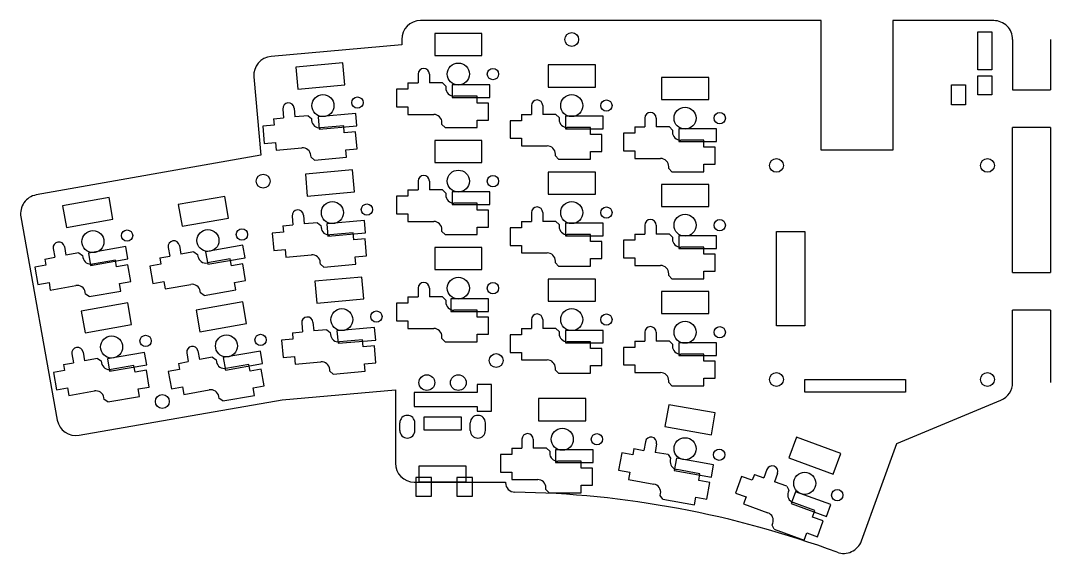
# Model space of a CAD drawing. Extents: x -161 to 161, y -85 to 0.
# Drawn here: x -160.5 to 3, y -84.6 to 0 of the extents above; entities that cross this region are included whole.
import ezdxf

# ---------------------------------------------------------------- set-up
doc = ezdxf.new("R2010")
doc.units = 0
doc.layers.add('BLACK', color=7, linetype='CONTINUOUS')

msp = doc.modelspace()

# ---------------------------------------------------------------- linework, layer by layer
at = {"layer": 'BLACK', "linetype": 'CONTINUOUS'}
for p, q in [((-22, 0), (-22, -20.6)), ((-6, 0), (-22, 0)), ((-33.4, -0.00001), (-97, -0.00002)), ((-33.4, -20.6), (-33.4, -0.00001)), ((-100, -3.00002), (-100, -3.84999)), ((-87.25, -2.05002), (-94.75, -2.05002)), ((-94.75, -2.05002), (-94.75, -5.55002)), ((-87.25, -5.55002), (-87.25, -2.05002)), ((-8.5, -1.79999), (-6.3, -1.79999)), ((-8.5, -7.79999), (-8.5, -1.79999)), ((-6.3, -1.79999), (-6.3, -7.79999)), ((-3, -3), (-3, -11)), ((3, -3), (3, -11)), ((-100, -3.84999), (-120.73, -5.67893)), ((-94.75, -5.55002), (-87.25, -5.55002)), ((-109.317, -6.72984), (-116.788, -7.3835)), ((-116.788, -7.3835), (-116.483, -10.8702)), ((-109.012, -10.2165), (-109.317, -6.72984)), ((-69.25, -7.05002), (-76.75, -7.05002)), ((-76.75, -7.05002), (-76.75, -10.55)), ((-69.25, -10.55), (-69.25, -7.05002)), ((-6.3, -7.79999), (-8.5, -7.79999)), ((-123.455, -8.92875), (-122.366, -21.3815)), ((-97.4, -8.50002), (-97.4, -9.90002)), ((-95.6, -8.50002), (-95.6, -9.90002)), ((-51.25, -9.05002), (-58.75, -9.05002)), ((-58.75, -9.05002), (-58.75, -12.55)), ((-51.25, -12.55), (-51.25, -9.05002)), ((-8.5, -8.79999), (-6.3, -8.79999)), ((-8.5, -11.8), (-8.5, -8.79999)), ((-6.3, -8.79999), (-6.3, -11.8)), ((-116.483, -10.8702), (-109.012, -10.2165)), ((-99, -10.9), (-100.8, -10.9)), ((-100.8, -10.9), (-100.8, -13.7)), ((-99, -9.90002), (-99, -10.9)), ((-99, -9.90002), (-97.4, -9.90002)), ((-93.5, -9.90002), (-95.6, -9.90002)), ((-93.5, -9.90002), (-93, -10.4)), ((-93, -10.4), (-93, -10.7)), ((-86, -10.2), (-92, -10.2)), ((-92, -10.2), (-92, -12.2)), ((-86, -12.2), (-86, -10.2)), ((-76.75, -10.55), (-69.25, -10.55)), ((-12.7, -10.2), (-10.5, -10.2)), ((-12.7, -13.4), (-12.7, -10.2)), ((-10.5, -10.2), (-10.5, -13.4)), ((-3, -11), (3, -11)), ((-92, -12.2), (-86, -12.2)), ((-88, -12), (-91.7, -12)), ((-88, -13.1), (-88, -12)), ((-58.75, -12.55), (-51.25, -12.55)), ((-6.3, -11.8), (-8.5, -11.8)), ((-118.876, -14.0578), (-118.754, -15.4525)), ((-117.082, -13.9009), (-116.96, -15.2956)), ((-100.8, -13.7), (-99, -13.7)), ((-99, -13.7), (-99, -14.9)), ((-86.2, -13.1), (-88, -13.1)), ((-86.2, -15.8), (-86.2, -13.1)), ((-79.4, -13.5), (-79.4, -14.9)), ((-77.6, -13.5), (-77.6, -14.9)), ((-10.5, -13.4), (-12.7, -13.4)), ((-120.348, -15.5919), (-118.754, -15.4525)), ((-120.348, -15.5919), (-120.26, -16.5881)), ((-114.868, -15.1126), (-116.96, -15.2956)), ((-114.868, -15.1126), (-114.327, -15.5671)), ((-114.327, -15.5671), (-114.301, -15.8659)), ((-107.299, -14.7424), (-113.276, -15.2653)), ((-113.276, -15.2653), (-113.101, -17.2577)), ((-107.124, -16.7347), (-107.299, -14.7424)), ((-99, -14.9), (-94.9, -14.9)), ((-93.6, -16.5), (-93.6, -16.2)), ((-88, -17), (-88, -15.8)), ((-88, -15.8), (-86.2, -15.8)), ((-81, -15.9), (-82.8, -15.9)), ((-82.8, -15.9), (-82.8, -18.7)), ((-81, -14.9), (-81, -15.9)), ((-81, -14.9), (-79.4, -14.9)), ((-75.5, -14.9), (-77.6, -14.9)), ((-75.5, -14.9), (-75, -15.4)), ((-75, -15.4), (-75, -15.7)), ((-68, -15.2), (-74, -15.2)), ((-74, -15.2), (-74, -17.2)), ((-68, -17.2), (-68, -15.2)), ((-61.4, -15.5), (-61.4, -16.9)), ((-59.6, -15.5), (-59.6, -16.9)), ((-120.26, -16.5881), (-122.054, -16.745)), ((-122.054, -16.745), (-121.809, -19.5343)), ((-113.101, -17.2577), (-107.124, -16.7347)), ((-109.206, -16.7252), (-112.892, -17.0477)), ((-109.111, -17.821), (-109.206, -16.7252)), ((-107.317, -17.6642), (-109.111, -17.821)), ((-107.082, -20.3539), (-107.317, -17.6642)), ((-93.1, -17), (-93.6, -16.5)), ((-93.1, -17), (-88, -17)), ((-74, -17.2), (-68, -17.2)), ((-70, -17), (-73.7, -17)), ((-70, -18.1), (-70, -17)), ((-63, -17.9), (-64.8, -17.9)), ((-64.8, -17.9), (-64.8, -20.7)), ((-63, -16.9), (-63, -17.9)), ((-63, -16.9), (-61.4, -16.9)), ((-57.5, -16.9), (-59.6, -16.9)), ((-57.5, -16.9), (-57, -17.4)), ((-57, -17.4), (-57, -17.7)), ((-50, -17.2), (-56, -17.2)), ((-56, -17.2), (-56, -19.2)), ((-50, -19.2), (-50, -17.2)), ((-3, -40), (-3, -16.9972)), ((3, -16.9973), (-3, -16.9972)), ((3, -16.9973), (3, -40)), ((-121.809, -19.5343), (-120.016, -19.3775)), ((-120.016, -19.3775), (-119.912, -20.5729)), ((-87.25, -19.05), (-94.75, -19.05)), ((-94.75, -19.05), (-94.75, -22.55)), ((-87.25, -22.55), (-87.25, -19.05)), ((-82.8, -18.7), (-81, -18.7)), ((-81, -18.7), (-81, -19.9)), ((-68.2, -18.1), (-70, -18.1)), ((-68.2, -20.8), (-68.2, -18.1)), ((-56, -19.2), (-50, -19.2)), ((-52, -19), (-55.7, -19)), ((-52, -20.1), (-52, -19)), ((-119.912, -20.5729), (-115.827, -20.2156)), ((-108.875, -20.5108), (-107.082, -20.3539)), ((-108.771, -21.7062), (-108.875, -20.5108)), ((-81, -19.9), (-76.9, -19.9)), ((-75.6, -21.5), (-75.6, -21.2)), ((-70, -22), (-70, -20.8)), ((-70, -20.8), (-68.2, -20.8)), ((-64.8, -20.7), (-63, -20.7)), ((-63, -20.7), (-63, -21.9)), ((-50.2, -20.1), (-52, -20.1)), ((-50.2, -22.8), (-50.2, -20.1)), ((-22, -20.6), (-33.4, -20.6)), ((-122.366, -21.3815), (-158.026, -27.6939)), ((-114.393, -21.6962), (-114.419, -21.3973)), ((-113.851, -22.1507), (-114.393, -21.6962)), ((-113.851, -22.1507), (-108.771, -21.7062)), ((-94.75, -22.55), (-87.25, -22.55)), ((-75.1, -22), (-75.6, -21.5)), ((-75.1, -22), (-70, -22)), ((-63, -21.9), (-58.9, -21.9)), ((-52, -24), (-52, -22.8)), ((-52, -22.8), (-50.2, -22.8)), ((-107.817, -23.7298), (-115.288, -24.3835)), ((-115.288, -24.3835), (-114.983, -27.8702)), ((-107.512, -27.2165), (-107.817, -23.7298)), ((-69.25, -24.05), (-76.75, -24.05)), ((-76.75, -24.05), (-76.75, -27.55)), ((-69.25, -27.55), (-69.25, -24.05)), ((-57.6, -23.5), (-57.6, -23.2)), ((-57.1, -24), (-57.6, -23.5)), ((-57.1, -24), (-52, -24)), ((-97.4, -25.5), (-97.4, -26.9)), ((-95.6, -25.5), (-95.6, -26.9)), ((-51.25, -26.05), (-58.75, -26.05)), ((-58.75, -26.05), (-58.75, -29.55)), ((-51.25, -29.55), (-51.25, -26.05)), ((-114.983, -27.8702), (-107.512, -27.2165)), ((-99, -26.9), (-99, -27.9)), ((-99, -26.9), (-97.4, -26.9)), ((-93.5, -26.9), (-95.6, -26.9)), ((-93.5, -26.9), (-93, -27.4)), ((-93, -27.4), (-93, -27.7)), ((-86, -27.2), (-92, -27.2)), ((-92, -27.2), (-92, -29.2)), ((-86, -29.2), (-86, -27.2)), ((-76.75, -27.55), (-69.25, -27.55)), ((-146.441, -28.0985), (-153.828, -29.4009)), ((-153.828, -29.4009), (-153.22, -32.8477)), ((-145.834, -31.5453), (-146.441, -28.0985)), ((-128.093, -27.9223), (-135.479, -29.2247)), ((-135.479, -29.2247), (-134.872, -32.6715)), ((-127.486, -31.3691), (-128.093, -27.9223)), ((-99, -27.9), (-100.8, -27.9)), ((-100.8, -27.9), (-100.8, -30.7)), ((-92, -29.2), (-86, -29.2)), ((-88, -29), (-91.7, -29)), ((-88, -30.1), (-88, -29)), ((-117.376, -31.0578), (-117.254, -32.4525)), ((-115.582, -30.9009), (-115.46, -32.2956)), ((-100.8, -30.7), (-99, -30.7)), ((-99, -30.7), (-99, -31.9)), ((-86.2, -30.1), (-88, -30.1)), ((-86.2, -32.8), (-86.2, -30.1)), ((-79.4, -30.5), (-79.4, -31.9)), ((-77.6, -30.5), (-77.6, -31.9)), ((-58.75, -29.55), (-51.25, -29.55)), ((-160.456, -31.177), (-154.675, -63.4471)), ((-153.22, -32.8477), (-145.834, -31.5453)), ((-134.872, -32.6715), (-127.486, -31.3691)), ((-118.848, -32.5919), (-117.254, -32.4525)), ((-118.848, -32.5919), (-118.76, -33.5881)), ((-113.368, -32.1126), (-115.46, -32.2956)), ((-113.368, -32.1126), (-112.827, -32.5671)), ((-112.827, -32.5671), (-112.801, -32.866)), ((-105.899, -31.7423), (-111.876, -32.2653)), ((-111.876, -32.2653), (-111.701, -34.2577)), ((-105.724, -33.7347), (-105.899, -31.7423)), ((-99, -31.9), (-94.9, -31.9)), ((-81, -31.9), (-81, -32.9)), ((-81, -31.9), (-79.4, -31.9)), ((-75.5, -31.9), (-77.6, -31.9)), ((-75.5, -31.9), (-75, -32.4)), ((-75, -32.4), (-75, -32.7)), ((-68, -32.2), (-74, -32.2)), ((-74, -32.2), (-74, -34.2)), ((-68, -34.2), (-68, -32.2)), ((-61.4, -32.5), (-61.4, -33.9)), ((-59.6, -32.5), (-59.6, -33.9)), ((-118.76, -33.5881), (-120.554, -33.745)), ((-120.554, -33.745), (-120.309, -36.5344)), ((-111.701, -34.2577), (-105.724, -33.7347)), ((-107.706, -33.7252), (-111.392, -34.0477)), ((-107.61, -34.8211), (-107.706, -33.7252)), ((-93.6, -33.5), (-93.6, -33.2)), ((-93.1, -34), (-93.6, -33.5)), ((-93.1, -34), (-88, -34)), ((-88, -34), (-88, -32.8)), ((-88, -32.8), (-86.2, -32.8)), ((-81, -32.9), (-82.8, -32.9)), ((-82.8, -32.9), (-82.8, -35.7)), ((-74, -34.2), (-68, -34.2)), ((-70, -34), (-73.7, -34)), ((-70, -35.1), (-70, -34)), ((-63, -33.9), (-63, -34.9)), ((-63, -33.9), (-61.4, -33.9)), ((-57.5, -33.9), (-59.6, -33.9)), ((-57.5, -33.9), (-57, -34.4)), ((-50, -34.2), (-56, -34.2)), ((-56, -34.2), (-56, -36.2)), ((-50, -36.2), (-50, -34.2)), ((-40.5, -33.5), (-36, -33.5)), ((-40.5, -48.5), (-40.5, -33.5)), ((-36, -33.5), (-36, -48.5)), ((-153.545, -35.9005), (-153.301, -37.2792)), ((-143.819, -35.8943), (-149.728, -36.9362)), ((-143.472, -37.8639), (-143.819, -35.8943)), ((-135.297, -35.7292), (-135.054, -37.108)), ((-125.219, -35.6943), (-131.128, -36.7362)), ((-124.872, -37.6639), (-125.219, -35.6943)), ((-105.817, -34.6642), (-107.61, -34.8211)), ((-105.582, -37.3539), (-105.817, -34.6642)), ((-82.8, -35.7), (-81, -35.7)), ((-81, -35.7), (-81, -36.9)), ((-68.2, -35.1), (-70, -35.1)), ((-68.2, -37.8), (-68.2, -35.1)), ((-63, -34.9), (-64.8, -34.9)), ((-64.8, -34.9), (-64.8, -37.7)), ((-57, -34.4), (-57, -34.7)), ((-156.65, -37.8696), (-155.074, -37.5918)), ((-155.317, -36.213), (-155.074, -37.5918)), ((-151.233, -36.9145), (-153.301, -37.2792)), ((-151.233, -36.9145), (-150.654, -37.3201)), ((-150.654, -37.3201), (-150.602, -37.6156)), ((-149.728, -36.9362), (-149.381, -38.9058)), ((-138.402, -37.6984), (-136.827, -37.4205)), ((-137.07, -36.0418), (-136.827, -37.4205)), ((-132.986, -36.7433), (-135.054, -37.108)), ((-132.986, -36.7433), (-132.407, -37.1489)), ((-132.407, -37.1489), (-132.355, -37.4443)), ((-131.128, -36.7362), (-130.781, -38.7058)), ((-120.309, -36.5344), (-118.516, -36.3775)), ((-118.516, -36.3775), (-118.412, -37.5729)), ((-118.412, -37.5729), (-114.327, -37.2156)), ((-107.375, -37.5108), (-105.582, -37.3539)), ((-107.271, -38.7062), (-107.375, -37.5108)), ((-87.25, -36.05), (-94.75, -36.05)), ((-94.75, -36.05), (-94.75, -39.55)), ((-87.25, -39.55), (-87.25, -36.05)), ((-81, -36.9), (-76.9, -36.9)), ((-56, -36.2), (-50, -36.2)), ((-52, -36), (-55.7, -36)), ((-52, -37.1), (-52, -36)), ((-50.2, -37.1), (-52, -37.1)), ((-50.2, -39.8), (-50.2, -37.1)), ((-156.476, -38.8544), (-158.249, -39.167)), ((-158.249, -39.167), (-157.763, -41.9244)), ((-156.65, -37.8696), (-156.476, -38.8544)), ((-149.381, -38.9058), (-143.472, -37.8639)), ((-145.452, -38.0276), (-149.096, -38.6701)), ((-145.261, -39.1109), (-145.452, -38.0276)), ((-143.489, -38.7983), (-145.261, -39.1109)), ((-143.02, -41.4573), (-143.489, -38.7983)), ((-138.229, -38.6832), (-140.001, -38.9957)), ((-140.001, -38.9957), (-139.515, -41.7532)), ((-138.402, -37.6984), (-138.229, -38.6832)), ((-127.205, -37.8563), (-130.849, -38.4988)), ((-130.781, -38.7058), (-124.872, -37.6639)), ((-127.014, -38.9396), (-127.205, -37.8563)), ((-125.241, -38.6271), (-127.014, -38.9396)), ((-124.772, -41.286), (-125.241, -38.6271)), ((-112.893, -38.6962), (-112.919, -38.3973)), ((-112.351, -39.1507), (-112.893, -38.6962)), ((-112.351, -39.1507), (-107.271, -38.7062)), ((-75.6, -38.5), (-75.6, -38.2)), ((-75.1, -39), (-75.6, -38.5)), ((-75.1, -39), (-70, -39)), ((-70, -39), (-70, -37.8)), ((-70, -37.8), (-68.2, -37.8)), ((-64.8, -37.7), (-63, -37.7)), ((-63, -37.7), (-63, -38.9)), ((-63, -38.9), (-58.9, -38.9)), ((-106.317, -40.7298), (-113.788, -41.3835)), ((-106.012, -44.2165), (-106.317, -40.7298)), ((-94.75, -39.55), (-87.25, -39.55)), ((-57.6, -40.5), (-57.6, -40.2)), ((-57.1, -41), (-57.6, -40.5)), ((-52, -41), (-52, -39.8)), ((-52, -39.8), (-50.2, -39.8)), ((-3, -40), (3, -40)), ((-157.763, -41.9244), (-155.99, -41.6119)), ((-155.99, -41.6119), (-155.782, -42.7936)), ((-155.782, -42.7936), (-151.744, -42.0817)), ((-144.792, -41.7698), (-143.02, -41.4573)), ((-144.584, -42.9516), (-144.792, -41.7698)), ((-139.515, -41.7532), (-137.742, -41.4406)), ((-137.742, -41.4406), (-137.534, -42.6224)), ((-137.534, -42.6224), (-133.496, -41.9104)), ((-126.545, -41.5986), (-124.772, -41.286)), ((-126.337, -42.7804), (-126.545, -41.5986)), ((-113.788, -41.3835), (-113.483, -44.8702)), ((-97.4, -42.5), (-97.4, -43.9)), ((-95.6, -42.5), (-95.6, -43.9)), ((-69.25, -41.05), (-76.75, -41.05)), ((-76.75, -41.05), (-76.75, -44.55)), ((-69.25, -44.55), (-69.25, -41.05)), ((-57.1, -41), (-52, -41)), ((-150.186, -43.4316), (-150.238, -43.1362)), ((-149.607, -43.8372), (-150.186, -43.4316)), ((-149.607, -43.8372), (-144.584, -42.9516)), ((-131.938, -43.2604), (-131.99, -42.965)), ((-131.359, -43.666), (-131.938, -43.2604)), ((-131.359, -43.666), (-126.337, -42.7804)), ((-99, -43.9), (-99, -44.9)), ((-99, -43.9), (-97.4, -43.9)), ((-93.5, -43.9), (-95.6, -43.9)), ((-93.5, -43.9), (-93, -44.4)), ((-51.25, -43.05), (-58.75, -43.05)), ((-58.75, -43.05), (-58.75, -46.55)), ((-51.25, -46.55), (-51.25, -43.05)), ((-143.49, -44.8393), (-150.876, -46.1417)), ((-142.882, -48.2861), (-143.49, -44.8393)), ((-125.242, -44.669), (-132.628, -45.9713)), ((-124.634, -48.1158), (-125.242, -44.669)), ((-113.483, -44.8702), (-106.012, -44.2165)), ((-99, -44.9), (-100.8, -44.9)), ((-100.8, -44.9), (-100.8, -47.7)), ((-93, -44.4), (-93, -44.7)), ((-86.2, -44.2), (-92.2, -44.2)), ((-92.2, -44.2), (-92.2, -46.2)), ((-86.2, -46.2), (-86.2, -44.2)), ((-76.75, -44.55), (-69.25, -44.55)), ((-150.876, -46.1417), (-150.268, -49.5885)), ((-132.628, -45.9713), (-132.02, -49.4182)), ((-92.2, -46.2), (-86.2, -46.2)), ((-88, -46), (-91.7, -46)), ((-88, -47.1), (-88, -46)), ((-86.2, -47.1), (-88, -47.1)), ((-86.2, -49.8), (-86.2, -47.1)), ((-58.75, -46.55), (-51.25, -46.55)), ((-3, -57.5), (-3, -46)), ((3, -46), (-3, -46)), ((3, -46), (3, -57.5)), ((-150.268, -49.5885), (-142.882, -48.2861)), ((-132.02, -49.4182), (-124.634, -48.1158)), ((-115.876, -48.0578), (-115.754, -49.4525)), ((-114.082, -47.9009), (-113.96, -49.2956)), ((-104.299, -48.7423), (-110.276, -49.2653)), ((-104.124, -50.7347), (-104.299, -48.7423)), ((-100.8, -47.7), (-99, -47.7)), ((-99, -47.7), (-99, -48.9)), ((-99, -48.9), (-94.9, -48.9)), ((-81, -48.9), (-81, -49.9)), ((-81, -48.9), (-79.4, -48.9)), ((-79.4, -47.5), (-79.4, -48.9)), ((-77.6, -47.5), (-77.6, -48.9)), ((-75.5, -48.9), (-77.6, -48.9)), ((-75.5, -48.9), (-75, -49.4)), ((-36, -48.5), (-40.5, -48.5)), ((-117.26, -50.5881), (-119.054, -50.745)), ((-117.348, -49.5919), (-115.754, -49.4525)), ((-117.348, -49.5919), (-117.26, -50.5881)), ((-111.868, -49.1126), (-113.96, -49.2956)), ((-111.868, -49.1126), (-111.327, -49.5671)), ((-111.327, -49.5671), (-111.301, -49.8659)), ((-110.276, -49.2653), (-110.101, -51.2577)), ((-93.6, -50.5), (-93.6, -50.2)), ((-93.1, -51), (-93.6, -50.5)), ((-88, -51), (-88, -49.8)), ((-88, -49.8), (-86.2, -49.8)), ((-81, -49.9), (-82.8, -49.9)), ((-82.8, -49.9), (-82.8, -52.7)), ((-75, -49.4), (-75, -49.7)), ((-68, -49.2), (-74, -49.2)), ((-74, -49.2), (-74, -51.2)), ((-68, -51.2), (-68, -49.2)), ((-61.4, -49.5), (-61.4, -50.9)), ((-59.6, -49.5), (-59.6, -50.9)), ((-119.054, -50.745), (-118.81, -53.5343)), ((-110.101, -51.2577), (-104.124, -50.7347)), ((-106.206, -50.7252), (-109.892, -51.0477)), ((-106.111, -51.821), (-106.206, -50.7252)), ((-104.317, -51.6642), (-106.111, -51.821)), ((-104.082, -54.3539), (-104.317, -51.6642)), ((-93.1, -51), (-88, -51)), ((-74, -51.2), (-68, -51.2)), ((-70, -51), (-73.7, -51)), ((-70, -52.1), (-70, -51)), ((-68.2, -52.1), (-70, -52.1)), ((-68.2, -54.8), (-68.2, -52.1)), ((-63, -51.9), (-64.8, -51.9)), ((-64.8, -51.9), (-64.8, -54.7)), ((-63, -50.9), (-63, -51.9)), ((-63, -50.9), (-61.4, -50.9)), ((-57.5, -50.9), (-59.6, -50.9)), ((-57.5, -50.9), (-57, -51.4)), ((-57, -51.4), (-57, -51.7)), ((-50, -51.2), (-56, -51.2)), ((-56, -51.2), (-56, -53.2)), ((-50, -53.2), (-50, -51.2)), ((-152.365, -52.9548), (-152.122, -54.3335)), ((-150.593, -52.6422), (-150.349, -54.0209)), ((-148.281, -53.6563), (-150.349, -54.0209)), ((-148.281, -53.6563), (-147.702, -54.0618)), ((-140.819, -52.6943), (-146.728, -53.7362)), ((-146.728, -53.7362), (-146.381, -55.7058)), ((-140.472, -54.6639), (-140.819, -52.6943)), ((-134.118, -52.7835), (-133.875, -54.1623)), ((-132.345, -52.471), (-132.102, -53.8497)), ((-130.034, -53.485), (-132.102, -53.8497)), ((-130.034, -53.485), (-129.455, -53.8906)), ((-129.455, -53.8906), (-129.403, -54.186)), ((-122.419, -52.4943), (-128.328, -53.5362)), ((-128.328, -53.5362), (-127.981, -55.5058)), ((-122.072, -54.4639), (-122.419, -52.4943)), ((-118.81, -53.5343), (-117.016, -53.3775)), ((-117.016, -53.3775), (-116.912, -54.5729)), ((-82.8, -52.7), (-81, -52.7)), ((-81, -52.7), (-81, -53.9)), ((-81, -53.9), (-76.9, -53.9)), ((-56, -53.2), (-50, -53.2)), ((-52, -53), (-55.7, -53)), ((-52, -54.1), (-52, -53)), ((-153.698, -54.6113), (-152.122, -54.3335)), ((-153.698, -54.6113), (-153.524, -55.5961)), ((-147.702, -54.0618), (-147.65, -54.3573)), ((-146.381, -55.7058), (-140.472, -54.6639)), ((-142.5, -54.7693), (-146.144, -55.4118)), ((-142.309, -55.8526), (-142.5, -54.7693)), ((-140.537, -55.54), (-142.309, -55.8526)), ((-140.068, -58.199), (-140.537, -55.54)), ((-135.277, -55.4249), (-137.049, -55.7375)), ((-135.45, -54.4401), (-133.875, -54.1623)), ((-135.45, -54.4401), (-135.277, -55.4249)), ((-127.981, -55.5058), (-122.072, -54.4639)), ((-124.253, -54.5981), (-127.897, -55.2406)), ((-124.062, -55.6813), (-124.253, -54.5981)), ((-122.289, -55.3688), (-124.062, -55.6813)), ((-121.82, -58.0278), (-122.289, -55.3688)), ((-116.912, -54.5729), (-112.827, -54.2156)), ((-111.393, -55.6962), (-111.419, -55.3973)), ((-105.875, -54.5108), (-104.082, -54.3539)), ((-105.771, -55.7062), (-105.875, -54.5108)), ((-75.6, -55.5), (-75.6, -55.2)), ((-75.1, -56), (-75.6, -55.5)), ((-70, -56), (-70, -54.8)), ((-70, -54.8), (-68.2, -54.8)), ((-64.8, -54.7), (-63, -54.7)), ((-63, -54.7), (-63, -55.9)), ((-50.2, -54.1), (-52, -54.1)), ((-50.2, -56.8), (-50.2, -54.1)), ((-153.524, -55.5961), (-155.297, -55.9087)), ((-155.297, -55.9087), (-154.811, -58.6662)), ((-137.049, -55.7375), (-136.563, -58.4949)), ((-110.851, -56.1507), (-111.393, -55.6962)), ((-110.851, -56.1507), (-105.771, -55.7062)), ((-75.1, -56), (-70, -56)), ((-63, -55.9), (-58.9, -55.9)), ((-57.6, -57.5), (-57.6, -57.2)), ((-52, -58), (-52, -56.8)), ((-52, -56.8), (-50.2, -56.8)), ((-36, -57), (-20, -57)), ((-36, -59), (-36, -57)), ((-20, -57), (-20, -59)), ((-154.811, -58.6662), (-153.038, -58.3536)), ((-153.038, -58.3536), (-152.83, -59.5354)), ((-152.83, -59.5354), (-148.792, -58.8234)), ((-141.84, -58.5116), (-140.068, -58.199)), ((-141.632, -59.6933), (-141.84, -58.5116)), ((-136.563, -58.4949), (-134.79, -58.1824)), ((-134.79, -58.1824), (-134.582, -59.3641)), ((-134.582, -59.3641), (-130.544, -58.6522)), ((-123.593, -58.3403), (-121.82, -58.0278)), ((-123.385, -59.5221), (-123.593, -58.3403)), ((-118.967, -60.2397), (-101, -58.6545)), ((-101, -58.6545), (-101, -70.3)), ((-85.75, -57.8), (-88, -57.8)), ((-88, -57.8), (-88, -59.05)), ((-85.75, -62.05), (-85.75, -57.8)), ((-57.1, -58), (-57.6, -57.5)), ((-57.1, -58), (-52, -58)), ((-151.206, -65.8733), (-118.967, -60.2397)), ((-147.234, -60.1734), (-147.286, -59.8779)), ((-146.655, -60.5789), (-147.234, -60.1734)), ((-146.655, -60.5789), (-141.632, -59.6933)), ((-128.986, -60.0021), (-129.038, -59.7067)), ((-128.407, -60.4077), (-128.986, -60.0021)), ((-128.407, -60.4077), (-123.385, -59.5221)), ((-98, -59.05), (-98, -61.3)), ((-88, -59.05), (-98, -59.05)), ((-70.75, -60.05), (-78.25, -60.05)), ((-78.25, -60.05), (-78.25, -63.55)), ((-70.75, -63.55), (-70.75, -60.05)), ((-20, -59), (-36, -59)), ((-21.3624, -67.1667), (-4.84391, -60.2683)), ((-98, -61.3), (-88, -61.3)), ((-88, -61.3), (-88, -62.05)), ((-88, -62.05), (-85.75, -62.05)), ((-57.5891, -61.0254), (-58.1969, -64.4723)), ((-50.2031, -62.3278), (-57.5891, -61.0254)), ((-90.5, -63), (-96.5, -63)), ((-96.5, -63), (-96.5, -65)), ((-90.5, -65), (-90.5, -63)), ((-78.25, -63.55), (-70.75, -63.55)), ((-50.8109, -65.7746), (-50.2031, -62.3278)), ((-100.3, -65.1), (-100.3, -63.9)), ((-97.9, -65.1), (-97.9, -63.9)), ((-96.5, -65), (-90.5, -65)), ((-89.1, -65.1), (-89.1, -63.9)), ((-86.7, -65.1), (-86.7, -63.9)), ((-58.1969, -64.4723), (-50.8109, -65.7746)), ((-80.9, -66.5), (-80.9, -67.9)), ((-79.1, -66.5), (-79.1, -67.9)), ((-61.3028, -66.8887), (-61.5459, -68.2674)), ((-37.3253, -66.173), (-38.5224, -69.4619)), ((-30.2776, -68.7381), (-37.3253, -66.173)), ((-82.5, -67.9), (-82.5, -68.9)), ((-82.5, -67.9), (-80.9, -67.9)), ((-77, -67.9), (-79.1, -67.9)), ((-77, -67.9), (-76.5, -68.4)), ((-76.5, -68.4), (-76.5, -68.7)), ((-69.6, -68.2), (-75.6, -68.2)), ((-75.6, -68.2), (-75.6, -70.2)), ((-69.6, -70.2), (-69.6, -68.2)), ((-65.0679, -68.6618), (-65.5541, -71.4193)), ((-63.2952, -68.9744), (-65.0679, -68.6618)), ((-63.1216, -67.9896), (-63.2952, -68.9744)), ((-63.1216, -67.9896), (-61.5459, -68.2674)), ((-59.5301, -67.2012), (-59.7732, -68.58)), ((-57.7051, -68.9446), (-59.7732, -68.58)), ((-27.0003, -82.656), (-21.3624, -67.1667)), ((-82.5, -68.9), (-84.3, -68.9)), ((-84.3, -68.9), (-84.3, -71.7)), ((-75.6, -70.2), (-69.6, -70.2)), ((-71.5, -70), (-75.2, -70)), ((-71.5, -71.1), (-71.5, -70)), ((-57.7051, -68.9446), (-57.2995, -69.5239)), ((-57.2995, -69.5239), (-57.3516, -69.8193)), ((-56.3808, -69.4943), (-56.7281, -71.4639)), ((-50.4719, -70.5361), (-56.3808, -69.4943)), ((-38.5224, -69.4619), (-31.4747, -72.027)), ((-31.4747, -72.027), (-30.2776, -68.7381)), ((-89.75, -70.75), (-97.25, -70.75)), ((-97.25, -70.75), (-97.25, -73.25)), ((-89.75, -73.25), (-89.75, -70.75)), ((-84.3, -71.7), (-82.5, -71.7)), ((-82.5, -71.7), (-82.5, -72.9)), ((-69.7, -71.1), (-71.5, -71.1)), ((-69.7, -73.8), (-69.7, -71.1)), ((-65.5541, -71.4193), (-63.7814, -71.7318)), ((-63.7814, -71.7318), (-63.9898, -72.9136)), ((-56.7281, -71.4639), (-50.8192, -72.5058)), ((-52.6533, -71.9678), (-56.2971, -71.3253)), ((-50.8192, -72.5058), (-50.4719, -70.5361)), ((-42.014, -71.3111), (-42.4929, -72.6267)), ((-40.3226, -71.9267), (-40.8014, -73.2423)), ((-98, -73.3), (-83.5, -73.3)), ((-95.25, -72.55), (-97.75, -72.55)), ((-97.75, -72.55), (-97.75, -75.55)), ((-97.25, -73.25), (-89.75, -73.25)), ((-95.25, -75.55), (-95.25, -72.55)), ((-88.75, -72.55), (-91.25, -72.55)), ((-91.25, -72.55), (-91.25, -75.55)), ((-88.75, -75.55), (-88.75, -72.55)), ((-83.5, -73.3), (-83.5, -73.4006)), ((-82.5, -72.9), (-78.4, -72.9)), ((-63.9898, -72.9136), (-59.9521, -73.6256)), ((-52.8444, -73.0511), (-52.6533, -71.9678)), ((-51.0717, -73.3636), (-52.8444, -73.0511)), ((-51.5406, -76.0226), (-51.0717, -73.3636)), ((-46.0298, -72.4035), (-46.9875, -75.0346)), ((-44.3384, -73.0191), (-46.0298, -72.4035)), ((-43.9964, -72.0794), (-44.3384, -73.0191)), ((-43.9964, -72.0794), (-42.4929, -72.6267)), ((-38.8281, -73.9605), (-40.8014, -73.2423)), ((-77.1, -74.5), (-77.1, -74.2)), ((-76.6, -75), (-77.1, -74.5)), ((-76.6, -75), (-71.5, -75)), ((-71.5, -75), (-71.5, -73.8)), ((-71.5, -73.8), (-69.7, -73.8)), ((-58.9497, -75.427), (-58.8976, -75.1315)), ((-46.9875, -75.0346), (-45.296, -75.6503)), ((-38.8281, -73.9605), (-38.5292, -74.6014)), ((-38.5292, -74.6014), (-38.6318, -74.8833)), ((-37.4771, -74.8343), (-38.1611, -76.7136)), ((-31.8389, -76.8864), (-37.4771, -74.8343)), ((-97.75, -75.55), (-95.25, -75.55)), ((-91.25, -75.55), (-88.75, -75.55)), ((-58.5441, -76.0062), (-58.9497, -75.427)), ((-58.5441, -76.0062), (-53.5216, -76.8918)), ((-53.5216, -76.8918), (-53.3132, -75.7101)), ((-53.3132, -75.7101), (-51.5406, -76.0226)), ((-45.296, -75.6503), (-45.7065, -76.7779)), ((-45.7065, -76.7779), (-41.8537, -78.1802)), ((-38.1611, -76.7136), (-32.5229, -78.7658)), ((-34.378, -77.815), (-37.8549, -76.5495)), ((-34.7542, -78.8487), (-34.378, -77.815)), ((-32.5229, -78.7658), (-31.8389, -76.8864)), ((-41.1794, -80.1283), (-41.0768, -79.8464)), ((-33.0628, -79.4643), (-34.7542, -78.8487)), ((-33.9862, -82.0015), (-33.0628, -79.4643)), ((-40.8805, -80.7692), (-41.1794, -80.1283)), ((-40.8805, -80.7692), (-36.0881, -82.5135)), ((-36.0881, -82.5135), (-35.6777, -81.3858)), ((-35.6777, -81.3858), (-33.9862, -82.0015))]:
    msp.add_line(p, q, dxfattribs=at)
at = {"layer": 'BLACK'}
for centre, radius in [((-73, -3.00002), 1.1), ((-91, -8.50002), 1.75), ((-85.5, -8.50002), 0.9), ((-112.5, -13.5), 1.75), ((-107.021, -13.0206), 0.9), ((-73, -13.5), 1.75), ((-67.5, -13.5), 0.9), ((-55, -15.5), 1.75), ((-49.5, -15.5), 0.9), ((-40.5, -23), 1.1), ((-7, -23), 1.1), ((-122, -25.5), 1.1), ((-91, -25.5), 1.75), ((-85.5, -25.5), 0.9), ((-111, -30.5), 1.75), ((-105.521, -30.0207), 0.9), ((-73, -30.5), 1.75), ((-67.5, -30.5), 0.9), ((-55, -32.5), 1.75), ((-49.5, -32.5), 0.9), ((-149.014, -35.1017), 1.75), ((-143.598, -34.1466), 0.9), ((-130.767, -34.9305), 1.75), ((-125.351, -33.9754), 0.9), ((-91, -42.5), 1.75), ((-85.5, -42.5), 0.9), ((-109.5, -47.5), 1.75), ((-73, -47.5), 1.75), ((-104.021, -47.0207), 0.9), ((-67.5, -47.5), 0.9), ((-55, -49.5), 1.75), ((-49.5, -49.5), 0.9), ((-146.062, -51.8434), 1.75), ((-140.646, -50.8883), 0.9), ((-127.815, -51.6722), 1.75), ((-122.399, -50.7171), 0.9), ((-85, -54), 1.1), ((-96, -57.5), 1.25), ((-91, -57.5), 1.25), ((-40.5, -57), 1.1), ((-7.00001, -57), 1.1), ((-138, -60.5), 1.1), ((-74.5, -66.5), 1.75), ((-69, -66.5), 0.9), ((-55, -68), 1.75), ((-49.5836, -68.9551), 0.9), ((-36, -73.5), 1.75), ((-30.8317, -75.3811), 0.9)]:
    msp.add_circle(centre, radius, dxfattribs=at)
for centre, radius, start, end in [((-6, -2.99993), 2.99993, -0.0012796, 90), ((-97, -3.00003), 3, 90, 180), ((-120.467, -8.66733), 3.00002, -264.958, -175.001), ((-96.5, -8.50002), 0.9, 0, 180), ((-91.7, -10.7), 1.3, -180, -90), ((-117.979, -13.9794), 0.9, -355, -175), ((-78.5, -13.5), 0.9, 0, 180), ((-60.5, -15.5), 0.9, 0, 180), ((-113.006, -15.7526), 1.3, -175, -84.9999), ((-94.9, -16.2), 1.3, -0.0000441, 90), ((-73.7, -15.7), 1.3, -180, -90), ((-55.7, -17.7), 1.3, -180, -90), ((-115.714, -21.5106), 1.3, 4.99994, 95.0001), ((-76.9, -21.2), 1.3, -0.0000441, 90), ((-58.9, -23.2), 1.3, -0.0000441, 90), ((-96.5, -25.5), 0.9, 0, 180), ((-157.503, -30.648), 3, -259.962, -169.843), ((-91.7, -27.7), 1.3, -180, -90), ((-116.479, -30.9794), 0.9, -355, -175), ((-78.5, -30.5), 0.9, 0, 180), ((-94.9, -33.2), 1.3, -0.0000441, 90), ((-73.7, -32.7), 1.3, -180, -90), ((-60.5, -32.5), 0.9, 0, 180), ((-111.506, -32.7527), 1.3, -175, -84.9999), ((-154.431, -36.0567), 0.9, -350, -170), ((-136.183, -35.8855), 0.9, -350, -170), ((-55.7, -34.7), 1.3, -180, -90), ((-131.074, -37.2186), 1.3, -170, -80), ((-114.214, -38.5106), 1.3, 4.99994, 95.0001), ((-76.9, -38.2), 1.3, -0.0000441, 90), ((-149.322, -37.3898), 1.3, -170, -80), ((-58.9, -40.2), 1.3, -0.0000441, 90), ((-151.518, -43.3619), 1.3, 9.99994, 100), ((-133.271, -43.1907), 1.3, 9.99994, 100), ((-96.5, -42.5), 0.9, 0, 180), ((-91.7, -44.7), 1.3, -180, -90), ((-114.979, -47.9794), 0.9, -355, -175), ((-78.5, -47.5), 0.9, 0, 180), ((-94.9, -50.2), 1.3, -0.0000441, 90), ((-60.5, -49.5), 0.9, 0, 180), ((-110.006, -49.7526), 1.3, -175, -84.9999), ((-73.7, -49.7), 1.3, -180, -90), ((-151.479, -52.7985), 0.9, -350, -170), ((-133.231, -52.6272), 0.9, -350, -170), ((-55.7, -51.7), 1.3, -180, -90), ((-76.9, -55.2), 1.3, -0.0000441, 90), ((-146.37, -54.1315), 1.3, -170, -80), ((-128.122, -53.9603), 1.3, -170, -80), ((-112.714, -55.5106), 1.3, 4.99994, 95.0001), ((-58.9, -57.2), 1.3, -0.0000441, 90), ((-148.566, -60.1037), 1.3, 9.99994, 100), ((-130.319, -59.9324), 1.3, 9.99994, 100), ((-6.0001, -57.4999), 3.0001, -67.3322, -0.0005538), ((-151.722, -62.918), 3.00005, -169.843, -80.0882), ((-99.1, -63.9), 1.2, 0, 180), ((-87.9, -63.9), 1.2, 0, 180), ((-99.1, -65.1), 1.2, -180, 0), ((-87.9, -65.1), 1.2, -180, 0), ((-80, -66.5), 0.9, 0, 180), ((-60.4164, -67.0449), 0.9, -9.99998, 170), ((-98, -70.2999), 3.00007, -179.999, -90.0001), ((-75.2, -68.7), 1.3, -180, -90), ((-56.0714, -70.045), 1.3, -190, -99.9999), ((-41.1683, -71.6189), 0.9, -20, 160), ((-82, -73.4006), 1.50002, -179.999, -90.8854), ((-78.4, -74.2), 1.3, -0.0000441, 90), ((-84.4143, -229.641), 154.759, 69.7531, 89.1147), ((-60.1778, -74.9058), 1.3, -10, 80.0001), ((-37.4102, -75.3279), 1.3, -200, -110), ((-42.2984, -79.4018), 1.3, -20.0001, 70), ((-29.8193, -81.6299), 2.99996, -110.248, -19.9998)]:
    msp.add_arc(centre, radius, start, end, dxfattribs=at)

doc.saveas('drawing.dxf')
